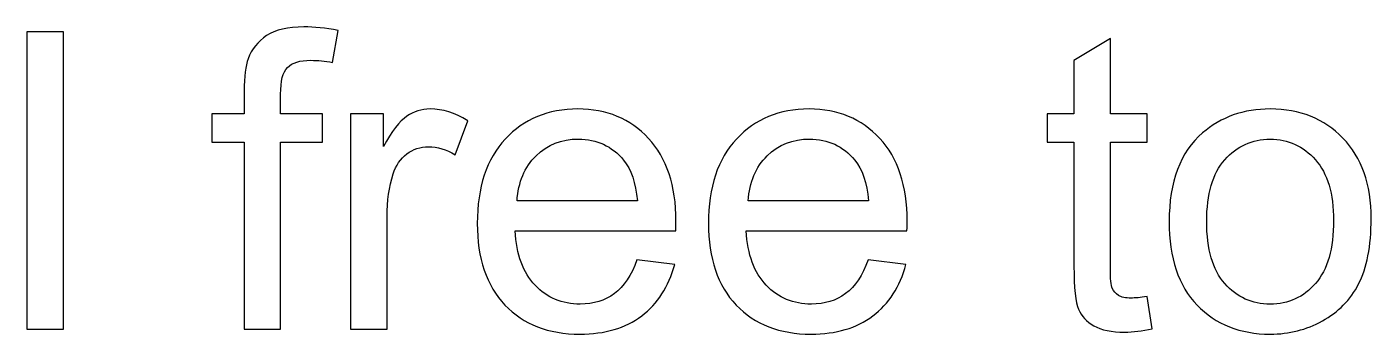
# Model space of a CAD drawing. Header units: centimetres. Extents: x -24.8 to 34.2, y -10 to 25.5.
# Drawn here: x 14.736 to 17.473, y 5.927 to 6.553 of the extents above; entities that cross this region are included whole.
import ezdxf

# ---------------------------------------------------------------- set-up
doc = ezdxf.new("R2010")
doc.units = ezdxf.units.CM
doc.header["$MEASUREMENT"] = 0
doc.layers.add('Layer 1', color=7, linetype='Continuous')

msp = doc.modelspace()

# ---------------------------------------------------------------- linework, layer by layer
at = {"layer": 'Layer 1', "color": 250}
for points, knots in [([(15.17819, 5.93705), (15.17819, 5.93705), (15.17819, 6.31819), (15.17819, 6.31819), (15.17819, 6.31819), (15.17819, 6.31819), (15.11257, 6.31819), (15.11257, 6.31819), (15.11257, 6.31819), (15.11257, 6.31819), (15.11257, 6.37604), (15.11257, 6.37604), (15.11257, 6.37604), (15.11257, 6.37604), (15.17819, 6.37604), (15.17819, 6.37604), (15.17819, 6.37604), (15.17819, 6.37604), (15.17819, 6.42275), (15.17819, 6.42275), (15.17819, 6.42275), (15.17819, 6.45224), (15.18087, 6.47426), (15.18609, 6.48851), (15.18609, 6.48851), (15.19329, 6.50784), (15.20585, 6.5235), (15.22391, 6.5355), (15.22391, 6.5355), (15.24197, 6.54749), (15.26723, 6.55342), (15.29983, 6.55342), (15.29983, 6.55342), (15.32071, 6.55342), (15.34385, 6.55102), (15.36925, 6.54594), (15.36925, 6.54594), (15.36925, 6.54594), (15.3581, 6.48103), (15.3581, 6.48103), (15.3581, 6.48103), (15.34272, 6.48385), (15.32805, 6.48526), (15.31422, 6.48526), (15.31422, 6.48526), (15.29164, 6.48526), (15.2757, 6.48046), (15.26638, 6.47073), (15.26638, 6.47073), (15.25693, 6.46113), (15.25227, 6.44307), (15.25227, 6.41654), (15.25227, 6.41654), (15.25227, 6.41654), (15.25227, 6.37604), (15.25227, 6.37604), (15.25227, 6.37604), (15.25227, 6.37604), (15.33778, 6.37604), (15.33778, 6.37604), (15.33778, 6.37604), (15.33778, 6.37604), (15.33778, 6.31819), (15.33778, 6.31819), (15.33778, 6.31819), (15.33778, 6.31819), (15.25227, 6.31819), (15.25227, 6.31819), (15.25227, 6.31819), (15.25227, 6.31819), (15.25227, 5.93705), (15.25227, 5.93705), (15.25227, 5.93705), (15.25227, 5.93705), (15.17819, 5.93705), (15.17819, 5.93705)], [0, 0, 0, 0, 0.0526316, 0.0526316, 0.0526316, 0.0526316, 0.1052632, 0.1052632, 0.1052632, 0.1052632, 0.1578947, 0.1578947, 0.1578947, 0.1578947, 0.2105263, 0.2105263, 0.2105263, 0.2105263, 0.2631579, 0.2631579, 0.2631579, 0.2631579, 0.3157895, 0.3157895, 0.3157895, 0.3157895, 0.3684211, 0.3684211, 0.3684211, 0.3684211, 0.4210526, 0.4210526, 0.4210526, 0.4210526, 0.4736842, 0.4736842, 0.4736842, 0.4736842, 0.5263158, 0.5263158, 0.5263158, 0.5263158, 0.5789474, 0.5789474, 0.5789474, 0.5789474, 0.6315789, 0.6315789, 0.6315789, 0.6315789, 0.6842105, 0.6842105, 0.6842105, 0.6842105, 0.7368421, 0.7368421, 0.7368421, 0.7368421, 0.7894737, 0.7894737, 0.7894737, 0.7894737, 0.8421053, 0.8421053, 0.8421053, 0.8421053, 0.8947368, 0.8947368, 0.8947368, 0.8947368, 0.9473684, 0.9473684, 0.9473684, 0.9473684, 1, 1, 1, 1]), ([(14.73553, 5.93705), (14.73553, 5.93705), (14.73553, 6.54312), (14.73553, 6.54312), (14.73553, 6.54312), (14.73553, 6.54312), (14.80989, 6.54312), (14.80989, 6.54312), (14.80989, 6.54312), (14.80989, 6.54312), (14.80989, 5.93705), (14.80989, 5.93705), (14.80989, 5.93705), (14.80989, 5.93705), (14.73553, 5.93705), (14.73553, 5.93705)], [0, 0, 0, 0, 0.25, 0.25, 0.25, 0.25, 0.5, 0.5, 0.5, 0.5, 0.75, 0.75, 0.75, 0.75, 1, 1, 1, 1]), ([(17.01713, 6.00365), (17.01713, 6.00365), (17.02785, 5.9379), (17.02785, 5.9379), (17.02785, 5.9379), (17.00697, 5.93352), (16.9882, 5.93126), (16.97169, 5.93126), (16.97169, 5.93126), (16.9446, 5.93126), (16.92371, 5.9355), (16.90875, 5.94411), (16.90875, 5.94411), (16.89394, 5.95257), (16.8835, 5.96386), (16.87743, 5.97783), (16.87743, 5.97783), (16.87136, 5.99166), (16.86826, 6.02101), (16.86826, 6.0656), (16.86826, 6.0656), (16.86826, 6.0656), (16.86826, 6.31819), (16.86826, 6.31819), (16.86826, 6.31819), (16.86826, 6.31819), (16.81365, 6.31819), (16.81365, 6.31819), (16.81365, 6.31819), (16.81365, 6.31819), (16.81365, 6.37604), (16.81365, 6.37604), (16.81365, 6.37604), (16.81365, 6.37604), (16.86826, 6.37604), (16.86826, 6.37604), (16.86826, 6.37604), (16.86826, 6.37604), (16.86826, 6.48484), (16.86826, 6.48484), (16.86826, 6.48484), (16.86826, 6.48484), (16.94234, 6.52943), (16.94234, 6.52943), (16.94234, 6.52943), (16.94234, 6.52943), (16.94234, 6.37604), (16.94234, 6.37604), (16.94234, 6.37604), (16.94234, 6.37604), (17.01713, 6.37604), (17.01713, 6.37604), (17.01713, 6.37604), (17.01713, 6.37604), (17.01713, 6.31819), (17.01713, 6.31819), (17.01713, 6.31819), (17.01713, 6.31819), (16.94234, 6.31819), (16.94234, 6.31819), (16.94234, 6.31819), (16.94234, 6.31819), (16.94234, 6.06151), (16.94234, 6.06151), (16.94234, 6.06151), (16.94234, 6.0402), (16.94361, 6.02665), (16.94615, 6.02059), (16.94615, 6.02059), (16.94883, 6.01452), (16.95306, 6.00972), (16.95899, 6.00605), (16.95899, 6.00605), (16.96492, 6.00253), (16.97338, 6.00069), (16.98439, 6.00069), (16.98439, 6.00069), (16.99272, 6.00069), (17.00358, 6.00168), (17.01713, 6.00365)], [0, 0, 0, 0, 0.05, 0.05, 0.05, 0.05, 0.1, 0.1, 0.1, 0.1, 0.15, 0.15, 0.15, 0.15, 0.2, 0.2, 0.2, 0.2, 0.25, 0.25, 0.25, 0.25, 0.3, 0.3, 0.3, 0.3, 0.35, 0.35, 0.35, 0.35, 0.4, 0.4, 0.4, 0.4, 0.45, 0.45, 0.45, 0.45, 0.5, 0.5, 0.5, 0.5, 0.55, 0.55, 0.55, 0.55, 0.6, 0.6, 0.6, 0.6, 0.65, 0.65, 0.65, 0.65, 0.7, 0.7, 0.7, 0.7, 0.75, 0.75, 0.75, 0.75, 0.8, 0.8, 0.8, 0.8, 0.85, 0.85, 0.85, 0.85, 0.9, 0.9, 0.9, 0.9, 0.95, 0.95, 0.95, 0.95, 1, 1, 1, 1]), ([(15.39493, 5.93705), (15.39493, 5.93705), (15.39493, 6.37604), (15.39493, 6.37604), (15.39493, 6.37604), (15.39493, 6.37604), (15.46182, 6.37604), (15.46182, 6.37604), (15.46182, 6.37604), (15.46182, 6.37604), (15.46182, 6.30958), (15.46182, 6.30958), (15.46182, 6.30958), (15.47889, 6.34062), (15.4947, 6.36123), (15.50923, 6.3711), (15.50923, 6.3711), (15.52363, 6.38098), (15.53957, 6.38606), (15.55693, 6.38606), (15.55693, 6.38606), (15.58204, 6.38606), (15.60744, 6.37802), (15.63341, 6.36207), (15.63341, 6.36207), (15.63341, 6.36207), (15.60773, 6.29293), (15.60773, 6.29293), (15.60773, 6.29293), (15.58966, 6.30379), (15.57146, 6.30916), (15.55326, 6.30916), (15.55326, 6.30916), (15.53689, 6.30916), (15.52236, 6.30422), (15.50937, 6.29448), (15.50937, 6.29448), (15.49639, 6.2846), (15.48722, 6.27106), (15.48172, 6.2537), (15.48172, 6.2537), (15.47339, 6.22731), (15.4693, 6.19839), (15.4693, 6.16692), (15.4693, 6.16692), (15.4693, 6.16692), (15.4693, 5.93705), (15.4693, 5.93705), (15.4693, 5.93705), (15.4693, 5.93705), (15.39493, 5.93705), (15.39493, 5.93705)], [0, 0, 0, 0, 0.0769231, 0.0769231, 0.0769231, 0.0769231, 0.1538462, 0.1538462, 0.1538462, 0.1538462, 0.2307692, 0.2307692, 0.2307692, 0.2307692, 0.3076923, 0.3076923, 0.3076923, 0.3076923, 0.3846154, 0.3846154, 0.3846154, 0.3846154, 0.4615385, 0.4615385, 0.4615385, 0.4615385, 0.5384615, 0.5384615, 0.5384615, 0.5384615, 0.6153846, 0.6153846, 0.6153846, 0.6153846, 0.6923077, 0.6923077, 0.6923077, 0.6923077, 0.7692308, 0.7692308, 0.7692308, 0.7692308, 0.8461538, 0.8461538, 0.8461538, 0.8461538, 0.9230769, 0.9230769, 0.9230769, 0.9230769, 1, 1, 1, 1]), ([(15.97814, 6.07844), (15.97814, 6.07844), (16.05505, 6.06899), (16.05505, 6.06899), (16.05505, 6.06899), (16.04291, 6.02397), (16.02048, 5.98912), (15.98774, 5.96428), (15.98774, 5.96428), (15.95486, 5.93959), (15.91295, 5.92717), (15.86201, 5.92717), (15.86201, 5.92717), (15.7978, 5.92717), (15.74686, 5.94693), (15.70933, 5.98644), (15.70933, 5.98644), (15.67165, 6.02595), (15.65288, 6.08141), (15.65288, 6.15281), (15.65288, 6.15281), (15.65288, 6.22675), (15.67193, 6.28404), (15.70989, 6.32482), (15.70989, 6.32482), (15.74799, 6.3656), (15.79724, 6.38606), (15.85792, 6.38606), (15.85792, 6.38606), (15.91662, 6.38606), (15.9646, 6.36602), (16.00171, 6.32609), (16.00171, 6.32609), (16.03896, 6.28616), (16.05759, 6.22985), (16.05759, 6.15746), (16.05759, 6.15746), (16.05759, 6.15295), (16.05745, 6.14632), (16.05716, 6.13757), (16.05716, 6.13757), (16.05716, 6.13757), (15.72979, 6.13757), (15.72979, 6.13757), (15.72979, 6.13757), (15.73247, 6.08931), (15.74616, 6.05234), (15.77071, 6.0268), (15.77071, 6.0268), (15.79526, 6.00111), (15.82574, 5.98827), (15.86243, 5.98827), (15.86243, 5.98827), (15.88967, 5.98827), (15.91295, 5.99547), (15.93228, 6.00986), (15.93228, 6.00986), (15.95161, 6.02411), (15.96685, 6.04697), (15.97814, 6.07844)], [0, 0, 0, 0, 0.0666667, 0.0666667, 0.0666667, 0.0666667, 0.1333333, 0.1333333, 0.1333333, 0.1333333, 0.2, 0.2, 0.2, 0.2, 0.2666667, 0.2666667, 0.2666667, 0.2666667, 0.3333333, 0.3333333, 0.3333333, 0.3333333, 0.4, 0.4, 0.4, 0.4, 0.4666667, 0.4666667, 0.4666667, 0.4666667, 0.5333333, 0.5333333, 0.5333333, 0.5333333, 0.6, 0.6, 0.6, 0.6, 0.6666667, 0.6666667, 0.6666667, 0.6666667, 0.7333333, 0.7333333, 0.7333333, 0.7333333, 0.8, 0.8, 0.8, 0.8, 0.8666667, 0.8666667, 0.8666667, 0.8666667, 0.9333333, 0.9333333, 0.9333333, 0.9333333, 1, 1, 1, 1]), ([(16.44902, 6.07844), (16.44902, 6.07844), (16.52593, 6.06899), (16.52593, 6.06899), (16.52593, 6.06899), (16.51379, 6.02397), (16.49136, 5.98912), (16.45862, 5.96428), (16.45862, 5.96428), (16.42574, 5.93959), (16.38383, 5.92717), (16.33289, 5.92717), (16.33289, 5.92717), (16.26868, 5.92717), (16.21774, 5.94693), (16.18021, 5.98644), (16.18021, 5.98644), (16.14253, 6.02595), (16.12376, 6.08141), (16.12376, 6.15281), (16.12376, 6.15281), (16.12376, 6.22675), (16.14281, 6.28404), (16.18077, 6.32482), (16.18077, 6.32482), (16.21887, 6.3656), (16.26812, 6.38606), (16.3288, 6.38606), (16.3288, 6.38606), (16.3875, 6.38606), (16.43548, 6.36602), (16.47259, 6.32609), (16.47259, 6.32609), (16.50984, 6.28616), (16.52847, 6.22985), (16.52847, 6.15746), (16.52847, 6.15746), (16.52847, 6.15295), (16.52833, 6.14632), (16.52804, 6.13757), (16.52804, 6.13757), (16.52804, 6.13757), (16.20067, 6.13757), (16.20067, 6.13757), (16.20067, 6.13757), (16.20335, 6.08931), (16.21704, 6.05234), (16.24159, 6.0268), (16.24159, 6.0268), (16.26614, 6.00111), (16.29662, 5.98827), (16.33331, 5.98827), (16.33331, 5.98827), (16.36055, 5.98827), (16.38383, 5.99547), (16.40316, 6.00986), (16.40316, 6.00986), (16.42249, 6.02411), (16.43773, 6.04697), (16.44902, 6.07844)], [0, 0, 0, 0, 0.0666667, 0.0666667, 0.0666667, 0.0666667, 0.1333333, 0.1333333, 0.1333333, 0.1333333, 0.2, 0.2, 0.2, 0.2, 0.2666667, 0.2666667, 0.2666667, 0.2666667, 0.3333333, 0.3333333, 0.3333333, 0.3333333, 0.4, 0.4, 0.4, 0.4, 0.4666667, 0.4666667, 0.4666667, 0.4666667, 0.5333333, 0.5333333, 0.5333333, 0.5333333, 0.6, 0.6, 0.6, 0.6, 0.6666667, 0.6666667, 0.6666667, 0.6666667, 0.7333333, 0.7333333, 0.7333333, 0.7333333, 0.8, 0.8, 0.8, 0.8, 0.8666667, 0.8666667, 0.8666667, 0.8666667, 0.9333333, 0.9333333, 0.9333333, 0.9333333, 1, 1, 1, 1]), ([(17.06214, 6.15662), (17.06214, 6.2379), (17.08472, 6.29815), (17.13001, 6.33724), (17.13001, 6.33724), (17.16769, 6.36969), (17.21369, 6.38606), (17.26802, 6.38606), (17.26802, 6.38606), (17.32842, 6.38606), (17.3778, 6.36631), (17.41604, 6.32665), (17.41604, 6.32665), (17.45443, 6.28714), (17.47348, 6.23253), (17.47348, 6.16283), (17.47348, 6.16283), (17.47348, 6.10624), (17.46501, 6.06179), (17.44808, 6.02948), (17.44808, 6.02948), (17.43114, 5.99702), (17.40645, 5.9719), (17.37414, 5.95398), (17.37414, 5.95398), (17.34168, 5.93606), (17.3064, 5.92717), (17.26802, 5.92717), (17.26802, 5.92717), (17.20664, 5.92717), (17.15697, 5.94679), (17.11901, 5.9863), (17.11901, 5.9863), (17.08105, 6.02567), (17.06214, 6.08239), (17.06214, 6.15662)], [0, 0, 0, 0, 0.1111111, 0.1111111, 0.1111111, 0.1111111, 0.2222222, 0.2222222, 0.2222222, 0.2222222, 0.3333333, 0.3333333, 0.3333333, 0.3333333, 0.4444444, 0.4444444, 0.4444444, 0.4444444, 0.5555556, 0.5555556, 0.5555556, 0.5555556, 0.6666667, 0.6666667, 0.6666667, 0.6666667, 0.7777778, 0.7777778, 0.7777778, 0.7777778, 0.8888889, 0.8888889, 0.8888889, 0.8888889, 1, 1, 1, 1]), ([(15.73388, 6.19881), (15.73388, 6.19881), (15.97899, 6.19881), (15.97899, 6.19881), (15.97899, 6.19881), (15.97574, 6.23564), (15.96629, 6.26344), (15.95091, 6.28178), (15.95091, 6.28178), (15.9272, 6.31043), (15.89644, 6.32482), (15.85876, 6.32482), (15.85876, 6.32482), (15.82462, 6.32482), (15.79583, 6.31339), (15.77255, 6.29053), (15.77255, 6.29053), (15.74926, 6.26767), (15.73642, 6.23705), (15.73388, 6.19881)], [0, 0, 0, 0, 0.2, 0.2, 0.2, 0.2, 0.4, 0.4, 0.4, 0.4, 0.6, 0.6, 0.6, 0.6, 0.8, 0.8, 0.8, 0.8, 1, 1, 1, 1]), ([(16.20476, 6.19881), (16.20476, 6.19881), (16.44987, 6.19881), (16.44987, 6.19881), (16.44987, 6.19881), (16.44662, 6.23564), (16.43717, 6.26344), (16.42179, 6.28178), (16.42179, 6.28178), (16.39808, 6.31043), (16.36732, 6.32482), (16.32964, 6.32482), (16.32964, 6.32482), (16.2955, 6.32482), (16.26671, 6.31339), (16.24343, 6.29053), (16.24343, 6.29053), (16.22014, 6.26767), (16.2073, 6.23705), (16.20476, 6.19881)], [0, 0, 0, 0, 0.2, 0.2, 0.2, 0.2, 0.4, 0.4, 0.4, 0.4, 0.6, 0.6, 0.6, 0.6, 0.8, 0.8, 0.8, 0.8, 1, 1, 1, 1]), ([(17.13862, 6.15662), (17.13862, 6.10031), (17.1509, 6.05826), (17.17545, 6.03032), (17.17545, 6.03032), (17.20001, 6.00224), (17.23091, 5.98827), (17.26802, 5.98827), (17.26802, 5.98827), (17.30499, 5.98827), (17.33575, 6.00238), (17.36031, 6.03046), (17.36031, 6.03046), (17.38472, 6.05855), (17.39699, 6.10144), (17.39699, 6.15902), (17.39699, 6.15902), (17.39699, 6.21334), (17.38472, 6.25455), (17.36002, 6.28249), (17.36002, 6.28249), (17.33533, 6.31043), (17.30471, 6.3244), (17.26802, 6.3244), (17.26802, 6.3244), (17.23091, 6.3244), (17.20001, 6.31043), (17.17545, 6.28263), (17.17545, 6.28263), (17.1509, 6.25483), (17.13862, 6.21278), (17.13862, 6.15662)], [0, 0, 0, 0, 0.125, 0.125, 0.125, 0.125, 0.25, 0.25, 0.25, 0.25, 0.375, 0.375, 0.375, 0.375, 0.5, 0.5, 0.5, 0.5, 0.625, 0.625, 0.625, 0.625, 0.75, 0.75, 0.75, 0.75, 0.875, 0.875, 0.875, 0.875, 1, 1, 1, 1])]:
    msp.add_open_spline(points, degree=3, knots=knots, dxfattribs=at)

doc.saveas('drawing.dxf')
